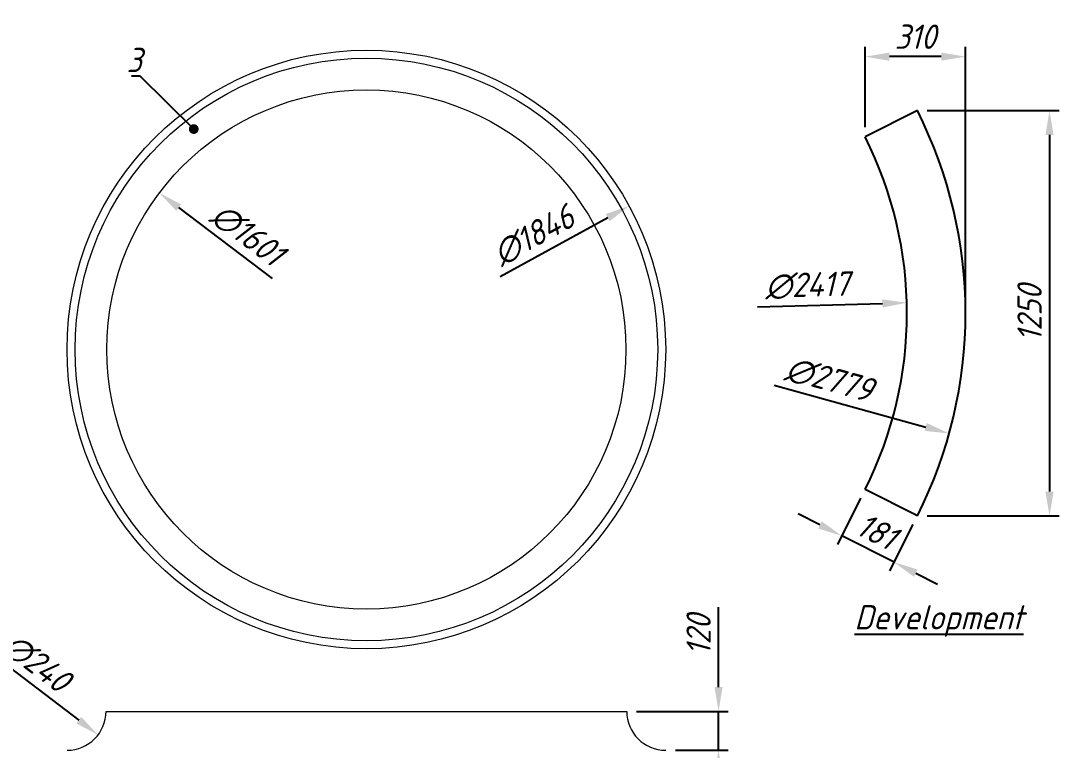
# Model space of a CAD drawing. Header units: millimetres. Extents: x 10754 to 21058, y -8295 to 3421.
# Drawn here: x 13375 to 16578, y -1302 to 948 of the extents above; entities that cross this region are included whole.
import ezdxf

# ---------------------------------------------------------------- set-up
doc = ezdxf.new("R2010")
doc.units = ezdxf.units.MM
doc.header["$LTSCALE"] = 10
doc.header["$PDSIZE"] = -1
doc.styles.add('GENISO', font='geniso.shx', dxfattribs={"oblique": 15})
doc.dimstyles.new('Scale', dxfattribs={"dimscale": 30, "dimtxt": 2.5, "dimasz": 2.5, "dimexe": 1, "dimexo": 1, "dimgap": 0.8, "dimtad": 1, "dimdec": 0, "dimzin": 0, "dimtxsty": 'GENISO', "dimcen": 2.5, "dimclrd": 1, "dimclre": 1, "dimclrt": 256, "dimadec": 0, "dimazin": 0, "dimtfac": 1, "dimtdec": 0, "dimtmove": 0, "dimatfit": 3, "dimfxl": 1, "dimtzin": 0, "dimlwd": -1, "dimlwe": -1, "dimarcsym": 0})
doc.dimstyles.new('Scale 1B5', dxfattribs={"dimscale": 30, "dimtxt": 2.5, "dimasz": 2.5, "dimexe": 1, "dimexo": 1, "dimgap": 0.8, "dimtad": 1, "dimdec": 0, "dimlfac": 0.2, "dimzin": 0, "dimtxsty": 'GENISO', "dimcen": 2.5, "dimclrd": 1, "dimclre": 1, "dimclrt": 256, "dimadec": 0, "dimazin": 0, "dimtfac": 1, "dimtdec": 0, "dimtmove": 0, "dimatfit": 3, "dimfxl": 1, "dimtzin": 0, "dimlwd": -1, "dimlwe": -1, "dimarcsym": 0})

# ---------------------------------------------------------------- blocks, each defined once
blk = doc.blocks.new('*D98')
at = {"color": 1, "transparency": 16777216}
blk.add_line((14853.5, 159.8), (15185.4, 341.2), dxfattribs=at)
blk.add_solid([(15179.4, 352.2), (15191.4, 330.2), (15251.2, 377.2)], dxfattribs=at)
at = {"layer": 'Defpoints', "color": 0, "transparency": 16777216}
for p in [(15251.2, 377.2), (13631.3, -508.1)]:
    blk.add_point(p, dxfattribs=at)
at = {"transparency": 16777216, "insert": (14957.1, 286.5), "char_height": 75, "attachment_point": 5, "rotation": 28.656, "style": 'GENISO'}
blk.add_mtext('∅1846', dxfattribs=at)
blk = doc.blocks.new('*D99')
at = {"color": 1, "transparency": 16777216}
blk.add_line((14152.2, 153.1), (13862.6, 372.1), dxfattribs=at)
blk.add_solid([(13870.1, 382.1), (13855, 362.1), (13802.8, 417.3)], dxfattribs=at)
at = {"layer": 'Defpoints', "color": 0, "transparency": 16777216}
for p in [(13802.8, 417.3), (15079.8, -548.2)]:
    blk.add_point(p, dxfattribs=at)
at = {"transparency": 16777216, "insert": (14074.4, 289), "char_height": 75, "attachment_point": 5, "rotation": 322.9085, "style": 'GENISO'}
blk.add_mtext('∅1601', dxfattribs=at)
blk = doc.blocks.new('*D100')
at = {"color": 1, "transparency": 16777216}
for p, q in [((15527.3, -1106.6), (15527.3, -860.5)), ((15274.3, -1181.6), (15557.3, -1181.6)), ((15527.3, -1301.6), (15527.3, -1181.6)), ((15394.3, -1301.6), (15557.3, -1301.6)), ((15527.3, -1376.6), (15527.3, -1451.6))]:
    blk.add_line(p, q, dxfattribs=at)
for points in [[(15514.8, -1106.6), (15539.8, -1106.6), (15527.3, -1181.6)], [(15514.8, -1376.6), (15539.8, -1376.6), (15527.3, -1301.6)]]:
    blk.add_solid(points, dxfattribs=at)
at = {"layer": 'Defpoints', "color": 0, "transparency": 16777216}
for p in [(15244.3, -1181.6), (15527.3, -1181.6), (15364.3, -1301.6)]:
    blk.add_point(p, dxfattribs=at)
at = {"transparency": 16777216, "insert": (15465.8, -946), "char_height": 75, "attachment_point": 5, "rotation": 90, "style": 'GENISO'}
blk.add_mtext('120', dxfattribs=at)
blk = doc.blocks.new('*D101')
at = {"color": 1, "transparency": 16777216}
blk.add_line((13277.8, -998.7), (13554.1, -1208.8), dxfattribs=at)
blk.add_solid([(13561.7, -1198.9), (13546.5, -1218.8), (13613.8, -1254.2)], dxfattribs=at)
at = {"layer": 'Defpoints', "color": 0, "transparency": 16777216}
for p in [(13422.8, -1109), (13613.8, -1254.2)]:
    blk.add_point(p, dxfattribs=at)
at = {"transparency": 16777216, "insert": (13423.3, -1032.1), "char_height": 75, "attachment_point": 5, "rotation": 322.7538, "style": 'GENISO'}
blk.add_mtext('∅240', dxfattribs=at)
blk = doc.blocks.new('*D157')
at = {"color": 1, "transparency": 16777216}
blk.add_line((15647.5, 66.3), (16032.9, 76.6), dxfattribs=at)
blk.add_solid([(16032.6, 89.1), (16033.3, 64.1), (16107.9, 78.6)], dxfattribs=at)
at = {"layer": 'Defpoints', "color": 0, "transparency": 16777216}
for p in [(16107.9, 78.6), (13691.4, 13.9)]:
    blk.add_point(p, dxfattribs=at)
at = {"transparency": 16777216, "insert": (15801.1, 132), "char_height": 75, "attachment_point": 5, "rotation": 1.5344, "style": 'GENISO'}
blk.add_mtext('∅2417', dxfattribs=at)
blk = doc.blocks.new('*D158')
at = {"color": 1, "transparency": 16777216}
blk.add_line((15698.8, -175.1), (16166.3, -304.6), dxfattribs=at)
blk.add_solid([(16169.6, -292.5), (16162.9, -316.6), (16238.5, -324.6)], dxfattribs=at)
at = {"layer": 'Defpoints', "color": 0, "transparency": 16777216}
for p in [(13560.8, 417.1), (16238.5, -324.6)]:
    blk.add_point(p, dxfattribs=at)
at = {"transparency": 16777216, "insert": (15868.6, -158.3), "char_height": 75, "attachment_point": 5, "rotation": 344.518, "style": 'GENISO'}
blk.add_mtext('∅2779', dxfattribs=at)
blk = doc.blocks.new('*D159')
at = {"color": 1, "transparency": 16777216}
for p, q in [((16170.4, 671.3), (16578, 671.3)), ((16548, 596.3), (16548, -503.7)), ((16170.4, -578.7), (16578, -578.7))]:
    blk.add_line(p, q, dxfattribs=at)
for points in [[(16535.5, 596.3), (16560.5, 596.3), (16548, 671.3)], [(16535.5, -503.7), (16560.5, -503.7), (16548, -578.7)]]:
    blk.add_solid(points, dxfattribs=at)
at = {"layer": 'Defpoints', "color": 0, "transparency": 16777216}
for p in [(16140.4, 671.3), (16140.4, -578.7), (16548, -578.7)]:
    blk.add_point(p, dxfattribs=at)
at = {"transparency": 16777216, "insert": (16486.5, 46.3), "char_height": 75, "attachment_point": 5, "rotation": 90, "style": 'GENISO'}
blk.add_mtext('1250', dxfattribs=at)
blk = doc.blocks.new('*D160')
at = {"color": 1, "transparency": 16777216}
for p, q in [((15965.6, -524.3), (15893.7, -667.2)), ((15840.2, -606.6), (15773.2, -572.9)), ((16126.9, -605.5), (16055, -748.4)), ((16068.5, -721.6), (15907.1, -640.4)), ((16135.4, -755.4), (16202.4, -789.1))]:
    blk.add_line(p, q, dxfattribs=at)
for points in [[(15845.8, -595.5), (15834.5, -617.8), (15907.1, -640.4)], [(16141.1, -744.2), (16129.8, -766.5), (16068.5, -721.6)]]:
    blk.add_solid(points, dxfattribs=at)
at = {"layer": 'Defpoints', "color": 0, "transparency": 16777216}
for p in [(15979.1, -497.5), (16140.4, -578.7), (15907.1, -640.4)]:
    blk.add_point(p, dxfattribs=at)
at = {"transparency": 16777216, "insert": (16015.5, -626.1), "char_height": 75, "attachment_point": 5, "rotation": 333.2648, "style": 'GENISO'}
blk.add_mtext('181', dxfattribs=at)
blk = doc.blocks.new('*D161')
at = {"color": 1, "transparency": 16777216}
for p, q in [((15979.1, 620), (15979.1, 867.7)), ((16289, 76.3), (16289, 867.7)), ((16214, 837.7), (16054.1, 837.7))]:
    blk.add_line(p, q, dxfattribs=at)
for points in [[(16054.1, 850.2), (16054.1, 825.2), (15979.1, 837.7)], [(16214, 850.2), (16214, 825.2), (16289, 837.7)]]:
    blk.add_solid(points, dxfattribs=at)
at = {"layer": 'Defpoints', "color": 0, "transparency": 16777216}
for p in [(15979.1, 837.7), (15979.1, 590), (16289, 46.3)]:
    blk.add_point(p, dxfattribs=at)
at = {"transparency": 16777216, "insert": (16134, 899.2), "char_height": 75, "attachment_point": 5, "style": 'GENISO'}
blk.add_mtext('310', dxfattribs=at)

msp = doc.modelspace()

# ---------------------------------------------------------------- linework, layer by layer
at = {"color": 3}
for p, q in [((16140.4, 671.3), (15979.1, 590)), ((16140.4, -578.7), (15979.1, -497.5))]:
    msp.add_line(p, q, dxfattribs=at)
at = {"color": 3, "lineweight": 13}
for p, q in [((13638.3, -1181.6), (14441.3, -1181.6)), ((14441.3, -1181.6), (15244.3, -1181.6))]:
    msp.add_line(p, q, dxfattribs=at)
for radius in [923, 898.4, 800.5]:
    msp.add_circle((14441.3, -65.5), radius, dxfattribs=at)
at = {"color": 3}
for radius in [1389.3, 1208.7]:
    msp.add_arc((14899.7, 46.3), radius, 333.2648, 26.7352, dxfattribs=at)
at = {"color": 3, "lineweight": 13}
for centre, start, end in [((13518.3, -1181.6), 270, 0), ((15364.3, -1181.6), 180, 270)]:
    msp.add_arc(centre, 120, start, end, dxfattribs=at)

# ---------------------------------------------------------------- texts
at = {"char_height": 75, "attachment_point": 5, "style": 'GENISO'}
for s, insert in [('3', (13725.3, 827.4)), ('{\\LDevelopment}', (16207.2, -902.9))]:
    msp.add_mtext(s, dxfattribs=dict(at, insert=insert))

# ---------------------------------------------------------------- dimensions: what is measured, and where the dimension line sits
dim = msp.add_linear_dim(base=(15979.1, 837.7), p1=(16289, 46.3), p2=(15979.1, 590), dimstyle='Scale')
dim.commit()
dim.dimension.update_dxf_attribs({"geometry": '*D161', "text_midpoint": (16134, 899.2)})
dim = msp.add_linear_dim(base=(16548, -578.7), p1=(16140.4, 671.3), p2=(16140.4, -578.7), angle=90, dimstyle='Scale')
dim.commit()
dim.dimension.update_dxf_attribs({"geometry": '*D159', "text_midpoint": (16486.5, 46.3)})
for p1, p2, picture, middle in [((13560.8, 417.1), (16238.5, -324.6), '*D158', (15852.2, -217.6)), ((15079.8, -548.2), (13802.8, 417.3), '*D99', (14037.3, 240)), ((13631.3, -508.1), (15251.2, 377.2), '*D98', (14986.6, 232.5)), ((13691.4, 13.9), (16107.9, 78.6), '*D157', (15802.7, 70.5)), ((13422.8, -1109), (13613.8, -1254.2), '*D101', (13386.1, -1081.1))]:
    dim = msp.add_diameter_dim_2p(p1=p1, p2=p2, dimstyle='Scale')
    dim.commit()
    dim.dimension.update_dxf_attribs({"geometry": picture, "text_midpoint": middle, "dimtype": 163})
dim = msp.add_aligned_dim(p1=(16140.4, -578.7), p2=(15979.1, -497.5), distance=160, dimstyle='Scale')
dim.commit()
dim.dimension.update_dxf_attribs({"geometry": '*D160', "text_midpoint": (16015.5, -626.1)})
dim = msp.add_linear_dim(base=(15527.3, -1181.6), p1=(15364.3, -1301.6), p2=(15244.3, -1181.6), angle=90, dimstyle='Scale')
dim.commit()
dim.dimension.update_dxf_attribs({"geometry": '*D100', "text_midpoint": (15527.3, -946), "dimtype": 160})

# ---------------------------------------------------------------- leaders
msp.add_leader([(13908.9, 614.4), (13743.2, 777.6), (13716.7, 777.6)], dimstyle='Scale 1B5', override={"dimasz": 1, "dimldrblk": 'Dot'})

doc.saveas('drawing.dxf')
